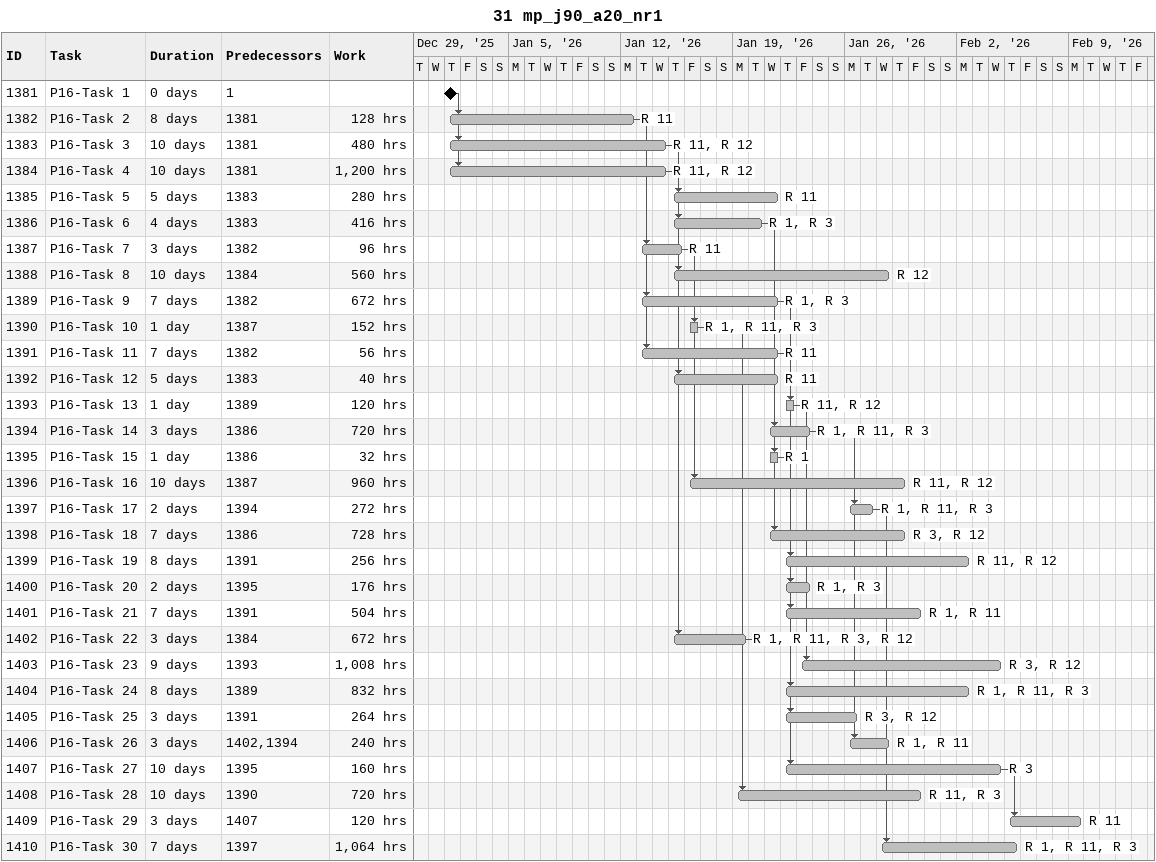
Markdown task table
31 mp_j90_a20_nr1

| ID | Task | Duration | Start | Finish | Predecessors | Resources | Work (h) |
|---|---|---|---|---|---|---|---|
| 1381 | P16-Task 1 | 0d | 2026-01-01 | 2026-01-01 | 1 |  |  |
| 1382 | P16-Task 2 | 8d | 2026-01-01 | 2026-01-12 | 1381 | R 11 | 128 |
| 1383 | P16-Task 3 | 10d | 2026-01-01 | 2026-01-14 | 1381 | R 11, R 12 | 480 |
| 1384 | P16-Task 4 | 10d | 2026-01-01 | 2026-01-14 | 1381 | R 11, R 12 | 1200 |
| 1385 | P16-Task 5 | 5d | 2026-01-15 | 2026-01-21 | 1383 | R 11 | 280 |
| 1386 | P16-Task 6 | 4d | 2026-01-15 | 2026-01-20 | 1383 | R 1, R 3 | 416 |
| 1387 | P16-Task 7 | 3d | 2026-01-13 | 2026-01-15 | 1382 | R 11 | 96 |
| 1388 | P16-Task 8 | 10d | 2026-01-15 | 2026-01-28 | 1384 | R 12 | 560 |
| 1389 | P16-Task 9 | 7d | 2026-01-13 | 2026-01-21 | 1382 | R 1, R 3 | 672 |
| 1390 | P16-Task 10 | 1d | 2026-01-16 | 2026-01-16 | 1387 | R 1, R 11, R 3 | 152 |
| 1391 | P16-Task 11 | 7d | 2026-01-13 | 2026-01-21 | 1382 | R 11 | 56 |
| 1392 | P16-Task 12 | 5d | 2026-01-15 | 2026-01-21 | 1383 | R 11 | 40 |
| 1393 | P16-Task 13 | 1d | 2026-01-22 | 2026-01-22 | 1389 | R 11, R 12 | 120 |
| 1394 | P16-Task 14 | 3d | 2026-01-21 | 2026-01-23 | 1386 | R 1, R 11, R 3 | 720 |
| 1395 | P16-Task 15 | 1d | 2026-01-21 | 2026-01-21 | 1386 | R 1 | 32 |
| 1396 | P16-Task 16 | 10d | 2026-01-16 | 2026-01-29 | 1387 | R 11, R 12 | 960 |
| 1397 | P16-Task 17 | 2d | 2026-01-26 | 2026-01-27 | 1394 | R 1, R 11, R 3 | 272 |
| 1398 | P16-Task 18 | 7d | 2026-01-21 | 2026-01-29 | 1386 | R 3, R 12 | 728 |
| 1399 | P16-Task 19 | 8d | 2026-01-22 | 2026-02-02 | 1391 | R 11, R 12 | 256 |
| 1400 | P16-Task 20 | 2d | 2026-01-22 | 2026-01-23 | 1395 | R 1, R 3 | 176 |
| 1401 | P16-Task 21 | 7d | 2026-01-22 | 2026-01-30 | 1391 | R 1, R 11 | 504 |
| 1402 | P16-Task 22 | 3d | 2026-01-15 | 2026-01-19 | 1384 | R 1, R 11, R 3, R 12 | 672 |
| 1403 | P16-Task 23 | 9d | 2026-01-23 | 2026-02-04 | 1393 | R 3, R 12 | 1008 |
| 1404 | P16-Task 24 | 8d | 2026-01-22 | 2026-02-02 | 1389 | R 1, R 11, R 3 | 832 |
| 1405 | P16-Task 25 | 3d | 2026-01-22 | 2026-01-26 | 1391 | R 3, R 12 | 264 |
| 1406 | P16-Task 26 | 3d | 2026-01-26 | 2026-01-28 | 1402, 1394 | R 1, R 11 | 240 |
| 1407 | P16-Task 27 | 10d | 2026-01-22 | 2026-02-04 | 1395 | R 3 | 160 |
| 1408 | P16-Task 28 | 10d | 2026-01-19 | 2026-01-30 | 1390 | R 11, R 3 | 720 |
| 1409 | P16-Task 29 | 3d | 2026-02-05 | 2026-02-09 | 1407 | R 11 | 120 |
| 1410 | P16-Task 30 | 7d | 2026-01-28 | 2026-02-05 | 1397 | R 1, R 11, R 3 | 1064 |
